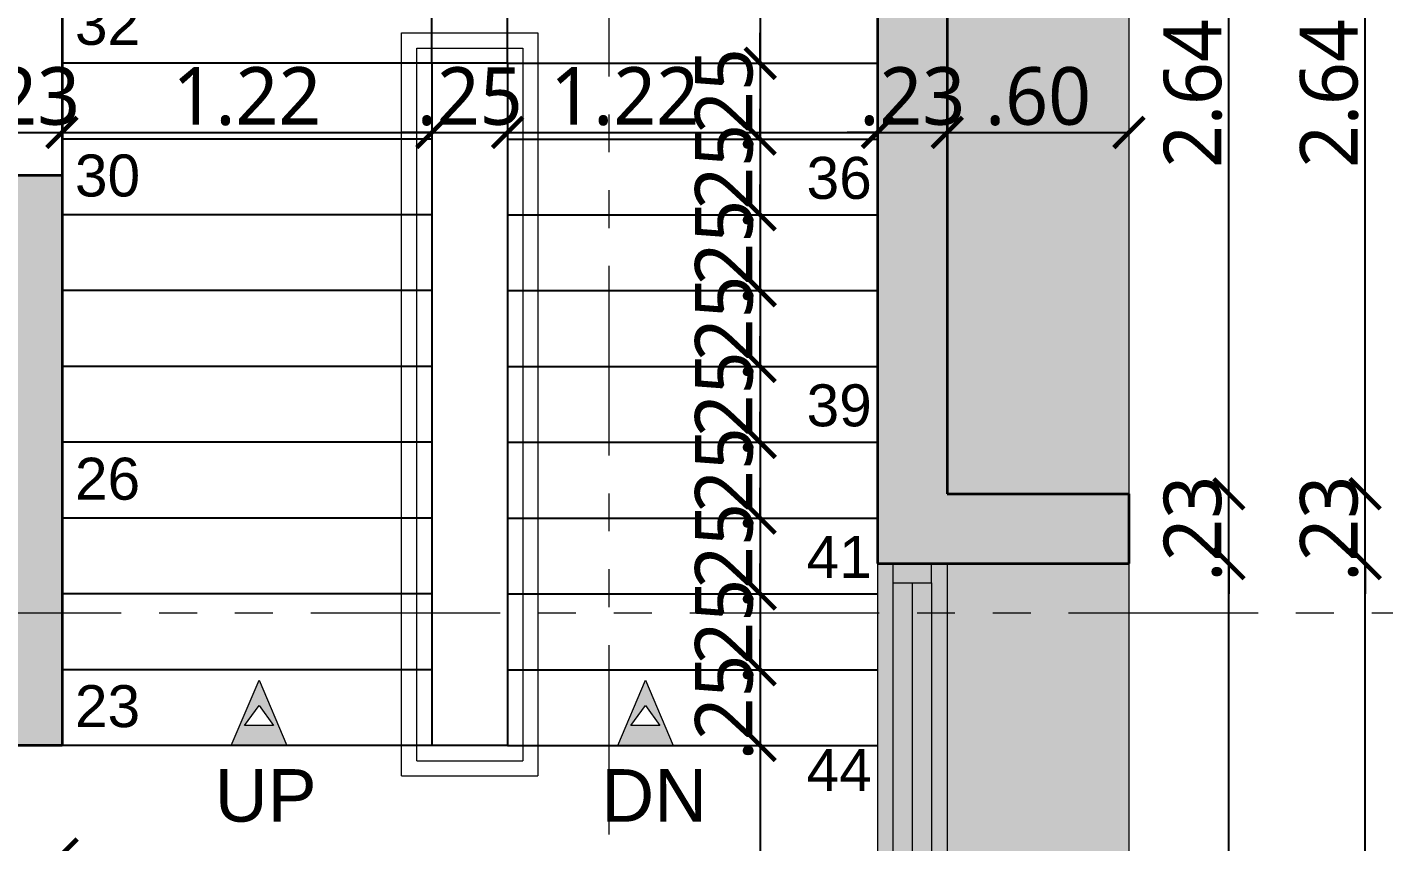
# Model space of a CAD drawing. Extents: x 2450 to 2649, y -7 to 131.
# Drawn here: x 2470.015 to 2474.491, y 89.665 to 92.351 of the extents above; entities that cross this region are included whole.
import ezdxf

# ---------------------------------------------------------------- set-up
doc = ezdxf.new("R2010")
doc.units = 0
doc.header["$MEASUREMENT"] = 0
doc.header["$PDMODE"] = 34
doc.linetypes.add('HIDDEN', pattern=[0.375, 0.25, -0.125])
doc.linetypes.add('PHANTOM2', pattern=[1.25, 0.625, -0.125, 0.125, -0.125, 0.125, -0.125])
for name, color, linetype, lineweight in [('COLUMN', 5, 'Continuous', 35), ('DOOR-WINDOW', 35, 'Continuous', 13), ('SECTION LINE', 3, 'PHANTOM2', 5), ('stair', 154, 'Continuous', 25), ('TEXT(ROOM)', 240, 'Continuous', 15), ('TEXT-1', 7, 'Continuous', 9), ('WALL', 30, 'Continuous', 35), ('WINDOW-LINE', 25, 'Continuous', 9)]:
    doc.layers.add(name, color=color, linetype=linetype, lineweight=lineweight)
for name, color, linetype, lineweight, true_color in [('COLUMN FILLING', 7, 'Continuous', 9, 0xc0bba0), ('DIM_1', 7, 'Continuous', 13, 0x000000), ('HEATCH LINTELLVL', 7, 'Continuous', 9, 0xcb95cb), ('R.C.C PROJATION', 7, 'HIDDEN', 13, 0xa32900), ('RAILING', 7, 'Continuous', 5, 0x994d00)]:
    doc.layers.add(name, color=color, linetype=linetype, lineweight=lineweight, true_color=true_color)
doc.styles.add('ARIAL', font='arial.ttf')
doc.styles.get("Standard").update_dxf_attribs({"font": 'malgunsl.ttf'})
doc.dimstyles.new('R07', dxfattribs={"dimtxt": 0.19, "dimasz": 0.1, "dimexe": 0.18, "dimexo": 0.0625, "dimgap": 0.02, "dimtad": 1, "dimzin": 4, "dimdsep": 46, "dimtxsty": 'Standard', "dimblk": 'ARCHTICK', "dimcen": 0, "dimse1": 1, "dimse2": 1, "dimclrd": 256, "dimclre": 48, "dimclrt": 256, "dimadec": 0, "dimazin": 0, "dimtm": 1e-09, "dimtfac": 1, "dimtix": 1, "dimtmove": 1, "dimatfit": 3, "dimfxl": 0.18, "dimtolj": 1, "dimtzin": 0, "dimlwe": 15, "dimarcsym": 0})

# ---------------------------------------------------------------- blocks, each defined once
blk = doc.blocks.new('*U39')
at = {"layer": 'WINDOW-LINE'}
for p, q in [((175536.9, -38801.97), (175536.9, -38704.14)), ((175545.9, -38801.97), (175545.9, -38704.14))]:
    blk.add_line(p, q, dxfattribs=at)
at = {"layer": 'WINDOW-LINE', "color": 35, "true_color": 0x9d754d}
for p, q in [((175538.9, -38799.47), (175538.9, -38706.64)), ((175543.9, -38799.47), (175543.9, -38706.64))]:
    blk.add_line(p, q, dxfattribs=at)
at = {"layer": 'WINDOW-LINE', "color": 4, "true_color": 0x24ffff}
blk.add_line((175541.4, -38799.47), (175541.4, -38706.64), dxfattribs=at)
at = {"layer": 'WINDOW-LINE'}
for points in [[(175536.9, -38704.14), (175545.9, -38704.14), (175545.9, -38704.14), (175536.9, -38704.14)], [(175536.9, -38801.97), (175545.9, -38801.97), (175545.9, -38801.97), (175536.9, -38801.97)]]:
    blk.add_lwpolyline(points, close=True, dxfattribs=at)
at = {"layer": 'WINDOW-LINE', "color": 35, "true_color": 0x9d754d}
for points in [[(175538.9, -38704.14), (175543.9, -38704.14), (175543.9, -38706.64), (175538.9, -38706.64)], [(175538.9, -38801.97), (175543.9, -38801.97), (175543.9, -38799.47), (175538.9, -38799.47)]]:
    blk.add_lwpolyline(points, close=True, dxfattribs=at)
blk = doc.blocks.new('EEDFGHBT')
at = {"layer": 'TEXT(ROOM)', "true_color": 0xc7c8ca}
h = blk.add_hatch(color=9, dxfattribs=at)
h.dxf.hatch_style = 1
h.paths.add_polyline_path([(891.3597, 423.2148), (891.3119, 423.1489), (891.4075, 423.1489)], flags=16)
h.paths.add_polyline_path([(891.3597, 423.2988), (891.2682, 423.0833), (891.4512, 423.0833)])
at = {"layer": 'TEXT(ROOM)', "flags": 128}
for points in [[(891.3597, 423.2988), (891.2682, 423.0833), (891.4512, 423.0833)], [(891.3597, 423.2148), (891.3119, 423.1489), (891.4075, 423.1489)]]:
    blk.add_lwpolyline(points, close=True, dxfattribs=at)
blk = doc.blocks.new('_ArchTick')
at = {"color": 0, "linetype": 'ByBlock', "const_width": 0.15}
blk.add_lwpolyline([(-0.5, -0.5), (0.5, 0.5)], dxfattribs=at)
blk = doc.blocks.new('*D3685')
at = {"layer": 'DEFPOINTS', "color": 0, "transparency": 16777216}
for p in [(2473.2351, 90.5824), (2473.9793, 90.5824), (2472.9351, 88.0824)]:
    blk.add_point(p, dxfattribs=at)
at = {"layer": 'DIM_1', "lineweight": -2, "transparency": 16777216}
blk.add_line((2473.9793, 88.0824), (2473.9793, 90.5824), dxfattribs=at)
at = {"layer": 'DIM_1', "lineweight": -2, "transparency": 16777216, "xscale": 0.1, "yscale": 0.1, "zscale": 0.1}
for p, rotation in [((2473.9793, 90.5824), 90), ((2473.9793, 88.0824), 270)]:
    blk.add_blockref('_ArchTick', p, dxfattribs=dict(at, rotation=rotation))
at = {"layer": 'DIM_1', "transparency": 16777216, "insert": (2473.861, 89.3324), "char_height": 0.19, "attachment_point": 5, "rotation": 90}
blk.add_mtext('\\A1;2.50', dxfattribs=at)
blk = doc.blocks.new('*D3686')
at = {"layer": 'DEFPOINTS', "color": 0, "transparency": 16777216}
for p in [(2473.2351, 90.8124), (2473.9793, 90.8124), (2473.2351, 90.5824)]:
    blk.add_point(p, dxfattribs=at)
at = {"layer": 'DIM_1', "lineweight": -2, "transparency": 16777216}
for p, q in [((2473.9793, 90.8124), (2473.9793, 90.9124)), ((2473.9793, 90.5824), (2473.9793, 90.8124)), ((2473.9793, 90.5824), (2473.9793, 90.4824))]:
    blk.add_line(p, q, dxfattribs=at)
at = {"layer": 'DIM_1', "lineweight": -2, "transparency": 16777216, "xscale": 0.1, "yscale": 0.1, "zscale": 0.1}
for p, rotation in [((2473.9793, 90.8124), 270), ((2473.9793, 90.5824), 90)]:
    blk.add_blockref('_ArchTick', p, dxfattribs=dict(at, rotation=rotation))
at = {"layer": 'DIM_1', "transparency": 16777216, "insert": (2473.861, 90.6974), "char_height": 0.19, "attachment_point": 5, "rotation": 90}
blk.add_mtext('\\A1;.23', dxfattribs=at)
blk = doc.blocks.new('*D3687')
at = {"layer": 'DEFPOINTS', "color": 0, "transparency": 16777216}
for p in [(2473.3501, 93.4524), (2473.9793, 93.4524), (2473.2351, 90.8124)]:
    blk.add_point(p, dxfattribs=at)
at = {"layer": 'DIM_1', "lineweight": -2, "transparency": 16777216}
blk.add_line((2473.9793, 90.8124), (2473.9793, 93.4524), dxfattribs=at)
at = {"layer": 'DIM_1', "lineweight": -2, "transparency": 16777216, "xscale": 0.1, "yscale": 0.1, "zscale": 0.1}
for p, rotation in [((2473.9793, 93.4524), 90), ((2473.9793, 90.8124), 270)]:
    blk.add_blockref('_ArchTick', p, dxfattribs=dict(at, rotation=rotation))
at = {"layer": 'DIM_1', "transparency": 16777216, "insert": (2473.8611, 92.1324), "char_height": 0.19, "attachment_point": 5, "rotation": 90}
blk.add_mtext('\\A1;2.64', dxfattribs=at)
blk = doc.blocks.new('*D3694')
at = {"layer": 'DEFPOINTS', "color": 0, "transparency": 16777216}
for p in [(2473.3501, 90.8124), (2474.429, 90.8124), (2473.2351, 90.5824)]:
    blk.add_point(p, dxfattribs=at)
at = {"layer": 'DIM_1', "lineweight": -2, "transparency": 16777216}
for p, q in [((2474.429, 90.8124), (2474.429, 90.9124)), ((2474.429, 90.5824), (2474.429, 90.8124)), ((2474.429, 90.5824), (2474.429, 90.4824))]:
    blk.add_line(p, q, dxfattribs=at)
at = {"layer": 'DIM_1', "lineweight": -2, "transparency": 16777216, "xscale": 0.1, "yscale": 0.1, "zscale": 0.1}
for p, rotation in [((2474.429, 90.8124), 270), ((2474.429, 90.5824), 90)]:
    blk.add_blockref('_ArchTick', p, dxfattribs=dict(at, rotation=rotation))
at = {"layer": 'DIM_1', "transparency": 16777216, "insert": (2474.3107, 90.6974), "char_height": 0.19, "attachment_point": 5, "rotation": 90}
blk.add_mtext('\\A1;.23', dxfattribs=at)
blk = doc.blocks.new('*D3695')
at = {"layer": 'DEFPOINTS', "color": 0, "transparency": 16777216}
for p in [(2473.3501, 93.4524), (2474.429, 93.4524), (2473.3501, 90.8124)]:
    blk.add_point(p, dxfattribs=at)
at = {"layer": 'DIM_1', "lineweight": -2, "transparency": 16777216}
blk.add_line((2474.429, 90.8124), (2474.429, 93.4524), dxfattribs=at)
at = {"layer": 'DIM_1', "lineweight": -2, "transparency": 16777216, "xscale": 0.1, "yscale": 0.1, "zscale": 0.1}
for p, rotation in [((2474.429, 93.4524), 90), ((2474.429, 90.8124), 270)]:
    blk.add_blockref('_ArchTick', p, dxfattribs=dict(at, rotation=rotation))
at = {"layer": 'DIM_1', "transparency": 16777216, "insert": (2474.3108, 92.1324), "char_height": 0.19, "attachment_point": 5, "rotation": 90}
blk.add_mtext('\\A1;2.64', dxfattribs=at)
blk = doc.blocks.new('*D3699')
at = {"layer": 'DEFPOINTS', "color": 0, "transparency": 16777216}
for p in [(2473.3501, 90.5824), (2474.429, 90.5824), (2473.3501, 87.4824)]:
    blk.add_point(p, dxfattribs=at)
at = {"layer": 'DIM_1', "lineweight": -2, "transparency": 16777216}
blk.add_line((2474.429, 87.4824), (2474.429, 90.5824), dxfattribs=at)
at = {"layer": 'DIM_1', "lineweight": -2, "transparency": 16777216, "xscale": 0.1, "yscale": 0.1, "zscale": 0.1}
for p, rotation in [((2474.429, 90.5824), 90), ((2474.429, 87.4824), 270)]:
    blk.add_blockref('_ArchTick', p, dxfattribs=dict(at, rotation=rotation))
at = {"layer": 'DIM_1', "transparency": 16777216, "insert": (2474.3102, 89.0324), "char_height": 0.19, "attachment_point": 5, "rotation": 90}
blk.add_mtext('\\A1;3.10', dxfattribs=at)
blk = doc.blocks.new('*D3358')
at = {"layer": 'DEFPOINTS', "color": 0, "transparency": 16777216}
for p in [(2472.8201, 93.4524), (2472.4331, 92.2324), (2472.8201, 92.2324)]:
    blk.add_point(p, dxfattribs=at)
at = {"layer": 'DIM_1', "lineweight": -2, "transparency": 16777216}
blk.add_line((2472.4331, 93.4524), (2472.4331, 92.2324), dxfattribs=at)
at = {"layer": 'DIM_1', "lineweight": -2, "transparency": 16777216, "xscale": 0.1, "yscale": 0.1, "zscale": 0.1}
for p, rotation in [((2472.4331, 93.4524), 90), ((2472.4331, 92.2324), 270)]:
    blk.add_blockref('_ArchTick', p, dxfattribs=dict(at, rotation=rotation))
at = {"layer": 'DIM_1', "transparency": 16777216, "insert": (2472.3146, 92.8424), "char_height": 0.19, "attachment_point": 5, "rotation": 90}
blk.add_mtext('\\A1;1.22', dxfattribs=at)
blk = doc.blocks.new('*D3359')
at = {"layer": 'DEFPOINTS', "color": 0, "transparency": 16777216}
for p in [(2472.8201, 92.2324), (2472.4331, 91.9824), (2472.8201, 91.9824)]:
    blk.add_point(p, dxfattribs=at)
at = {"layer": 'DIM_1', "lineweight": -2, "transparency": 16777216}
for p, q in [((2472.4331, 92.2324), (2472.4331, 92.3324)), ((2472.4331, 92.2324), (2472.4331, 91.9824)), ((2472.4331, 91.9824), (2472.4331, 91.8824))]:
    blk.add_line(p, q, dxfattribs=at)
at = {"layer": 'DIM_1', "lineweight": -2, "transparency": 16777216, "xscale": 0.1, "yscale": 0.1, "zscale": 0.1}
for p, rotation in [((2472.4331, 92.2324), 270), ((2472.4331, 91.9824), 90)]:
    blk.add_blockref('_ArchTick', p, dxfattribs=dict(at, rotation=rotation))
at = {"layer": 'DIM_1', "transparency": 16777216, "insert": (2472.3148, 92.1074), "char_height": 0.19, "attachment_point": 5, "rotation": 90}
blk.add_mtext('\\A1;.25', dxfattribs=at)
blk = doc.blocks.new('*D3360')
at = {"layer": 'DEFPOINTS', "color": 0, "transparency": 16777216}
for p in [(2472.8201, 91.9824), (2472.4331, 91.7324), (2472.8201, 91.7324)]:
    blk.add_point(p, dxfattribs=at)
at = {"layer": 'DIM_1', "lineweight": -2, "transparency": 16777216}
for p, q in [((2472.4331, 91.9824), (2472.4331, 92.0824)), ((2472.4331, 91.9824), (2472.4331, 91.7324)), ((2472.4331, 91.7324), (2472.4331, 91.6324))]:
    blk.add_line(p, q, dxfattribs=at)
at = {"layer": 'DIM_1', "lineweight": -2, "transparency": 16777216, "xscale": 0.1, "yscale": 0.1, "zscale": 0.1}
for p, rotation in [((2472.4331, 91.9824), 270), ((2472.4331, 91.7324), 90)]:
    blk.add_blockref('_ArchTick', p, dxfattribs=dict(at, rotation=rotation))
at = {"layer": 'DIM_1', "transparency": 16777216, "insert": (2472.3148, 91.8574), "char_height": 0.19, "attachment_point": 5, "rotation": 90}
blk.add_mtext('\\A1;.25', dxfattribs=at)
blk = doc.blocks.new('*D3361')
at = {"layer": 'DEFPOINTS', "color": 0, "transparency": 16777216}
for p in [(2472.8201, 91.7324), (2472.4331, 91.4824), (2472.8201, 91.4824)]:
    blk.add_point(p, dxfattribs=at)
at = {"layer": 'DIM_1', "lineweight": -2, "transparency": 16777216}
for p, q in [((2472.4331, 91.7324), (2472.4331, 91.8324)), ((2472.4331, 91.7324), (2472.4331, 91.4824)), ((2472.4331, 91.4824), (2472.4331, 91.3824))]:
    blk.add_line(p, q, dxfattribs=at)
at = {"layer": 'DIM_1', "lineweight": -2, "transparency": 16777216, "xscale": 0.1, "yscale": 0.1, "zscale": 0.1}
for p, rotation in [((2472.4331, 91.7324), 270), ((2472.4331, 91.4824), 90)]:
    blk.add_blockref('_ArchTick', p, dxfattribs=dict(at, rotation=rotation))
at = {"layer": 'DIM_1', "transparency": 16777216, "insert": (2472.3148, 91.6074), "char_height": 0.19, "attachment_point": 5, "rotation": 90}
blk.add_mtext('\\A1;.25', dxfattribs=at)
blk = doc.blocks.new('*D3362')
at = {"layer": 'DEFPOINTS', "color": 0, "transparency": 16777216}
for p in [(2472.8201, 91.4824), (2472.4331, 91.2324), (2472.8201, 91.2324)]:
    blk.add_point(p, dxfattribs=at)
at = {"layer": 'DIM_1', "lineweight": -2, "transparency": 16777216}
for p, q in [((2472.4331, 91.4824), (2472.4331, 91.5824)), ((2472.4331, 91.4824), (2472.4331, 91.2324)), ((2472.4331, 91.2324), (2472.4331, 91.1324))]:
    blk.add_line(p, q, dxfattribs=at)
at = {"layer": 'DIM_1', "lineweight": -2, "transparency": 16777216, "xscale": 0.1, "yscale": 0.1, "zscale": 0.1}
for p, rotation in [((2472.4331, 91.4824), 270), ((2472.4331, 91.2324), 90)]:
    blk.add_blockref('_ArchTick', p, dxfattribs=dict(at, rotation=rotation))
at = {"layer": 'DIM_1', "transparency": 16777216, "insert": (2472.3148, 91.3574), "char_height": 0.19, "attachment_point": 5, "rotation": 90}
blk.add_mtext('\\A1;.25', dxfattribs=at)
blk = doc.blocks.new('*D3363')
at = {"layer": 'DEFPOINTS', "color": 0, "transparency": 16777216}
for p in [(2472.8201, 91.2324), (2472.4331, 90.9824), (2472.8201, 90.9824)]:
    blk.add_point(p, dxfattribs=at)
at = {"layer": 'DIM_1', "lineweight": -2, "transparency": 16777216}
for p, q in [((2472.4331, 91.2324), (2472.4331, 91.3324)), ((2472.4331, 91.2324), (2472.4331, 90.9824)), ((2472.4331, 90.9824), (2472.4331, 90.8824))]:
    blk.add_line(p, q, dxfattribs=at)
at = {"layer": 'DIM_1', "lineweight": -2, "transparency": 16777216, "xscale": 0.1, "yscale": 0.1, "zscale": 0.1}
for p, rotation in [((2472.4331, 91.2324), 270), ((2472.4331, 90.9824), 90)]:
    blk.add_blockref('_ArchTick', p, dxfattribs=dict(at, rotation=rotation))
at = {"layer": 'DIM_1', "transparency": 16777216, "insert": (2472.3148, 91.1074), "char_height": 0.19, "attachment_point": 5, "rotation": 90}
blk.add_mtext('\\A1;.25', dxfattribs=at)
blk = doc.blocks.new('*D3364')
at = {"layer": 'DEFPOINTS', "color": 0, "transparency": 16777216}
for p in [(2472.8201, 90.9824), (2472.4331, 90.7324), (2472.8201, 90.7324)]:
    blk.add_point(p, dxfattribs=at)
at = {"layer": 'DIM_1', "lineweight": -2, "transparency": 16777216}
for p, q in [((2472.4331, 90.9824), (2472.4331, 91.0824)), ((2472.4331, 90.9824), (2472.4331, 90.7324)), ((2472.4331, 90.7324), (2472.4331, 90.6324))]:
    blk.add_line(p, q, dxfattribs=at)
at = {"layer": 'DIM_1', "lineweight": -2, "transparency": 16777216, "xscale": 0.1, "yscale": 0.1, "zscale": 0.1}
for p, rotation in [((2472.4331, 90.9824), 270), ((2472.4331, 90.7324), 90)]:
    blk.add_blockref('_ArchTick', p, dxfattribs=dict(at, rotation=rotation))
at = {"layer": 'DIM_1', "transparency": 16777216, "insert": (2472.3148, 90.8574), "char_height": 0.19, "attachment_point": 5, "rotation": 90}
blk.add_mtext('\\A1;.25', dxfattribs=at)
blk = doc.blocks.new('*D3365')
at = {"layer": 'DEFPOINTS', "color": 0, "transparency": 16777216}
for p in [(2472.8201, 90.7324), (2472.4331, 90.4824), (2472.8201, 90.4824)]:
    blk.add_point(p, dxfattribs=at)
at = {"layer": 'DIM_1', "lineweight": -2, "transparency": 16777216}
for p, q in [((2472.4331, 90.7324), (2472.4331, 90.8324)), ((2472.4331, 90.7324), (2472.4331, 90.4824)), ((2472.4331, 90.4824), (2472.4331, 90.3824))]:
    blk.add_line(p, q, dxfattribs=at)
at = {"layer": 'DIM_1', "lineweight": -2, "transparency": 16777216, "xscale": 0.1, "yscale": 0.1, "zscale": 0.1}
for p, rotation in [((2472.4331, 90.7324), 270), ((2472.4331, 90.4824), 90)]:
    blk.add_blockref('_ArchTick', p, dxfattribs=dict(at, rotation=rotation))
at = {"layer": 'DIM_1', "transparency": 16777216, "insert": (2472.3148, 90.6074), "char_height": 0.19, "attachment_point": 5, "rotation": 90}
blk.add_mtext('\\A1;.25', dxfattribs=at)
blk = doc.blocks.new('*D3366')
at = {"layer": 'DEFPOINTS', "color": 0, "transparency": 16777216}
for p in [(2472.8201, 90.4824), (2472.4331, 90.2324), (2472.8201, 90.2324)]:
    blk.add_point(p, dxfattribs=at)
at = {"layer": 'DIM_1', "lineweight": -2, "transparency": 16777216}
for p, q in [((2472.4331, 90.4824), (2472.4331, 90.5824)), ((2472.4331, 90.4824), (2472.4331, 90.2324)), ((2472.4331, 90.2324), (2472.4331, 90.1324))]:
    blk.add_line(p, q, dxfattribs=at)
at = {"layer": 'DIM_1', "lineweight": -2, "transparency": 16777216, "xscale": 0.1, "yscale": 0.1, "zscale": 0.1}
for p, rotation in [((2472.4331, 90.4824), 270), ((2472.4331, 90.2324), 90)]:
    blk.add_blockref('_ArchTick', p, dxfattribs=dict(at, rotation=rotation))
at = {"layer": 'DIM_1', "transparency": 16777216, "insert": (2472.3148, 90.3574), "char_height": 0.19, "attachment_point": 5, "rotation": 90}
blk.add_mtext('\\A1;.25', dxfattribs=at)
blk = doc.blocks.new('*D3367')
at = {"layer": 'DEFPOINTS', "color": 0, "transparency": 16777216}
for p in [(2472.8201, 90.2324), (2472.4331, 89.9824), (2472.8201, 89.9824)]:
    blk.add_point(p, dxfattribs=at)
at = {"layer": 'DIM_1', "lineweight": -2, "transparency": 16777216}
for p, q in [((2472.4331, 90.2324), (2472.4331, 90.3324)), ((2472.4331, 90.2324), (2472.4331, 89.9824)), ((2472.4331, 89.9824), (2472.4331, 89.8824))]:
    blk.add_line(p, q, dxfattribs=at)
at = {"layer": 'DIM_1', "lineweight": -2, "transparency": 16777216, "xscale": 0.1, "yscale": 0.1, "zscale": 0.1}
for p, rotation in [((2472.4331, 90.2324), 270), ((2472.4331, 89.9824), 90)]:
    blk.add_blockref('_ArchTick', p, dxfattribs=dict(at, rotation=rotation))
at = {"layer": 'DIM_1', "transparency": 16777216, "insert": (2472.3148, 90.1074), "char_height": 0.19, "attachment_point": 5, "rotation": 90}
blk.add_mtext('\\A1;.25', dxfattribs=at)
blk = doc.blocks.new('*D3368')
at = {"layer": 'DEFPOINTS', "color": 0, "transparency": 16777216}
for p in [(2472.8201, 89.9824), (2472.4331, 88.0824), (2472.8201, 88.0824)]:
    blk.add_point(p, dxfattribs=at)
at = {"layer": 'DIM_1', "lineweight": -2, "transparency": 16777216}
blk.add_line((2472.4331, 89.9824), (2472.4331, 88.0824), dxfattribs=at)
at = {"layer": 'DIM_1', "lineweight": -2, "transparency": 16777216, "xscale": 0.1, "yscale": 0.1, "zscale": 0.1}
for p, rotation in [((2472.4331, 89.9824), 90), ((2472.4331, 88.0824), 270)]:
    blk.add_blockref('_ArchTick', p, dxfattribs=dict(at, rotation=rotation))
at = {"layer": 'DIM_1', "transparency": 16777216, "insert": (2472.3142, 89.0324), "char_height": 0.19, "attachment_point": 5, "rotation": 90}
blk.add_mtext('\\A1;1.90', dxfattribs=at)
blk = doc.blocks.new('*D3775')
at = {"layer": 'DEFPOINTS', "color": 0, "transparency": 16777216}
for p in [(2470.1301, 92.0043), (2469.9001, 91.8624), (2470.1301, 91.8624)]:
    blk.add_point(p, dxfattribs=at)
at = {"layer": 'DIM_1', "lineweight": -2, "transparency": 16777216}
for p, q in [((2469.9001, 92.0043), (2469.8001, 92.0043)), ((2469.9001, 92.0043), (2470.1301, 92.0043)), ((2470.1301, 92.0043), (2470.2301, 92.0043))]:
    blk.add_line(p, q, dxfattribs=at)
at = {"layer": 'DIM_1', "lineweight": -2, "transparency": 16777216, "xscale": 0.1, "yscale": 0.1, "zscale": 0.1}
blk.add_blockref('_ArchTick', (2469.9001, 92.0043), dxfattribs=at)
at = {"layer": 'DIM_1', "lineweight": -2, "transparency": 16777216, "xscale": 0.1, "yscale": 0.1, "zscale": 0.1, "rotation": 180}
blk.add_blockref('_ArchTick', (2470.1301, 92.0043), dxfattribs=at)
at = {"layer": 'DIM_1', "transparency": 16777216, "insert": (2470.0151, 92.1226), "char_height": 0.19, "attachment_point": 5}
blk.add_mtext('\\A1;.23', dxfattribs=at)
blk = doc.blocks.new('*D3776')
at = {"layer": 'DEFPOINTS', "color": 0, "transparency": 16777216}
for p in [(2471.3501, 92.0043), (2470.1301, 91.8624), (2471.3501, 91.7324)]:
    blk.add_point(p, dxfattribs=at)
at = {"layer": 'DIM_1', "lineweight": -2, "transparency": 16777216}
blk.add_line((2470.1301, 92.0043), (2471.3501, 92.0043), dxfattribs=at)
at = {"layer": 'DIM_1', "lineweight": -2, "transparency": 16777216, "xscale": 0.1, "yscale": 0.1, "zscale": 0.1, "rotation": 180}
blk.add_blockref('_ArchTick', (2470.1301, 92.0043), dxfattribs=at)
at = {"layer": 'DIM_1', "lineweight": -2, "transparency": 16777216, "xscale": 0.1, "yscale": 0.1, "zscale": 0.1}
blk.add_blockref('_ArchTick', (2471.3501, 92.0043), dxfattribs=at)
at = {"layer": 'DIM_1', "transparency": 16777216, "insert": (2470.7401, 92.1228), "char_height": 0.19, "attachment_point": 5}
blk.add_mtext('\\A1;1.22', dxfattribs=at)
blk = doc.blocks.new('*D3777')
at = {"layer": 'DEFPOINTS', "color": 0, "transparency": 16777216}
for p in [(2471.6001, 92.0043), (2471.3501, 91.7324), (2471.6001, 91.7324)]:
    blk.add_point(p, dxfattribs=at)
at = {"layer": 'DIM_1', "lineweight": -2, "transparency": 16777216}
for p, q in [((2471.3501, 92.0043), (2471.2501, 92.0043)), ((2471.3501, 92.0043), (2471.6001, 92.0043)), ((2471.6001, 92.0043), (2471.7001, 92.0043))]:
    blk.add_line(p, q, dxfattribs=at)
at = {"layer": 'DIM_1', "lineweight": -2, "transparency": 16777216, "xscale": 0.1, "yscale": 0.1, "zscale": 0.1}
blk.add_blockref('_ArchTick', (2471.3501, 92.0043), dxfattribs=at)
at = {"layer": 'DIM_1', "lineweight": -2, "transparency": 16777216, "xscale": 0.1, "yscale": 0.1, "zscale": 0.1, "rotation": 180}
blk.add_blockref('_ArchTick', (2471.6001, 92.0043), dxfattribs=at)
at = {"layer": 'DIM_1', "transparency": 16777216, "insert": (2471.4751, 92.1225), "char_height": 0.19, "attachment_point": 5}
blk.add_mtext('\\A1;.25', dxfattribs=at)
blk = doc.blocks.new('*D3778')
at = {"layer": 'DEFPOINTS', "color": 0, "transparency": 16777216}
for p in [(2472.8201, 92.0043), (2471.6001, 91.7324), (2472.8201, 91.7324)]:
    blk.add_point(p, dxfattribs=at)
at = {"layer": 'DIM_1', "lineweight": -2, "transparency": 16777216}
blk.add_line((2471.6001, 92.0043), (2472.8201, 92.0043), dxfattribs=at)
at = {"layer": 'DIM_1', "lineweight": -2, "transparency": 16777216, "xscale": 0.1, "yscale": 0.1, "zscale": 0.1, "rotation": 180}
blk.add_blockref('_ArchTick', (2471.6001, 92.0043), dxfattribs=at)
at = {"layer": 'DIM_1', "lineweight": -2, "transparency": 16777216, "xscale": 0.1, "yscale": 0.1, "zscale": 0.1}
blk.add_blockref('_ArchTick', (2472.8201, 92.0043), dxfattribs=at)
at = {"layer": 'DIM_1', "transparency": 16777216, "insert": (2471.9864, 92.1228), "char_height": 0.19, "attachment_point": 5}
blk.add_mtext('\\A1;1.22', dxfattribs=at)
blk = doc.blocks.new('*D3779')
at = {"layer": 'DEFPOINTS', "color": 0, "transparency": 16777216}
for p in [(2473.0501, 92.0043), (2472.8201, 91.7324), (2473.0501, 91.7324)]:
    blk.add_point(p, dxfattribs=at)
at = {"layer": 'DIM_1', "lineweight": -2, "transparency": 16777216}
for p, q in [((2472.8201, 92.0043), (2472.7201, 92.0043)), ((2472.8201, 92.0043), (2473.0501, 92.0043)), ((2473.0501, 92.0043), (2473.1501, 92.0043))]:
    blk.add_line(p, q, dxfattribs=at)
at = {"layer": 'DIM_1', "lineweight": -2, "transparency": 16777216, "xscale": 0.1, "yscale": 0.1, "zscale": 0.1}
blk.add_blockref('_ArchTick', (2472.8201, 92.0043), dxfattribs=at)
at = {"layer": 'DIM_1', "lineweight": -2, "transparency": 16777216, "xscale": 0.1, "yscale": 0.1, "zscale": 0.1, "rotation": 180}
blk.add_blockref('_ArchTick', (2473.0501, 92.0043), dxfattribs=at)
at = {"layer": 'DIM_1', "transparency": 16777216, "insert": (2472.9351, 92.1226), "char_height": 0.19, "attachment_point": 5}
blk.add_mtext('\\A1;.23', dxfattribs=at)
blk = doc.blocks.new('*D3780')
at = {"layer": 'DEFPOINTS', "color": 0, "transparency": 16777216}
for p in [(2473.6501, 92.0043), (2473.0501, 91.7324), (2473.6501, 91.7324)]:
    blk.add_point(p, dxfattribs=at)
at = {"layer": 'DIM_1', "lineweight": -2, "transparency": 16777216}
blk.add_line((2473.0501, 92.0043), (2473.6501, 92.0043), dxfattribs=at)
at = {"layer": 'DIM_1', "lineweight": -2, "transparency": 16777216, "xscale": 0.1, "yscale": 0.1, "zscale": 0.1, "rotation": 180}
blk.add_blockref('_ArchTick', (2473.0501, 92.0043), dxfattribs=at)
at = {"layer": 'DIM_1', "lineweight": -2, "transparency": 16777216, "xscale": 0.1, "yscale": 0.1, "zscale": 0.1}
blk.add_blockref('_ArchTick', (2473.6501, 92.0043), dxfattribs=at)
at = {"layer": 'DIM_1', "transparency": 16777216, "insert": (2473.3501, 92.1226), "char_height": 0.19, "attachment_point": 5}
blk.add_mtext('\\A1;.60', dxfattribs=at)
blk = doc.blocks.new('*D3835')
at = {"layer": 'DEFPOINTS', "color": 0, "transparency": 16777216}
for p in [(2473.0501, 99.9675), (2473.0501, 82.6724), (2474.8238, 82.6724)]:
    blk.add_point(p, dxfattribs=at)
at = {"layer": 'DIM_1', "lineweight": -2, "transparency": 16777216}
blk.add_line((2474.8238, 99.9675), (2474.8238, 82.6724), dxfattribs=at)
at = {"layer": 'DIM_1', "lineweight": -2, "transparency": 16777216, "xscale": 0.1, "yscale": 0.1, "zscale": 0.1}
for p, rotation in [((2474.8238, 99.9675), 90), ((2474.8238, 82.6724), 270)]:
    blk.add_blockref('_ArchTick', p, dxfattribs=dict(at, rotation=rotation))
at = {"layer": 'DIM_1', "transparency": 16777216, "insert": (2474.705, 91.32), "char_height": 0.19, "attachment_point": 5, "rotation": 90}
blk.add_mtext('\\A1;17.30', dxfattribs=at)
blk = doc.blocks.new('*D4128')
at = {"layer": 'DEFPOINTS', "color": 0, "transparency": 16777216}
for p in [(2469.4901, 90.0399), (2470.1301, 89.9824), (2470.1301, 89.6241)]:
    blk.add_point(p, dxfattribs=at)
at = {"layer": 'DIM_1', "lineweight": -2, "transparency": 16777216}
blk.add_line((2469.4901, 89.6241), (2470.1301, 89.6241), dxfattribs=at)
at = {"layer": 'DIM_1', "lineweight": -2, "transparency": 16777216, "xscale": 0.1, "yscale": 0.1, "zscale": 0.1, "rotation": 180}
blk.add_blockref('_ArchTick', (2469.4901, 89.6241), dxfattribs=at)
at = {"layer": 'DIM_1', "lineweight": -2, "transparency": 16777216, "xscale": 0.1, "yscale": 0.1, "zscale": 0.1}
blk.add_blockref('_ArchTick', (2470.1301, 89.6241), dxfattribs=at)
at = {"layer": 'DIM_1', "transparency": 16777216, "insert": (2469.8101, 89.7424), "char_height": 0.19, "attachment_point": 5}
blk.add_mtext('\\A1;.64', dxfattribs=at)

msp = doc.modelspace()

# ---------------------------------------------------------------- hatches: boundary and pattern name
at = {"layer": 'COLUMN FILLING'}
h = msp.add_hatch(color=256, dxfattribs=at)
h.dxf.hatch_style = 1
h.paths.add_polyline_path([(2469.4901, 90.0974), (2469.4901, 89.9824), (2470.1301, 89.9824), (2470.1301, 91.8624), (2468.0201, 91.8624), (2468.0201, 89.9824), (2468.6601, 89.9824), (2468.6601, 90.0974), (2468.2501, 90.0974), (2468.2501, 91.7474), (2469.9001, 91.7474), (2469.9001, 90.0974)])
at = {"layer": 'HEATCH LINTELLVL', "ltscale": 10}
h = msp.add_hatch(dxfattribs=at)
h.set_pattern_fill('CROSS', color=256, scale=0.323835)
h.set_pattern_definition([(0, (273.01962, 170.543964), (0.080958689, 0.080958689), [0.0404793445, -0.1214380335]), (90, (273.03986, 170.523725), (-0.080958689, 0.080958689), [0.0404793445, -0.1214380335])])
h.paths.add_polyline_path([(2472.8201, 87.4824), (2473.6501, 87.4824), (2473.6501, 97.7225), (2472.8201, 97.7225)])

# ---------------------------------------------------------------- linework, layer by layer
at = {"layer": 'COLUMN', "ltscale": 10}
for p, q in [((2470.1301, 91.8624), (2468.0201, 91.8624)), ((2470.1301, 91.8624), (2470.1301, 89.9824)), ((2470.1301, 89.9824), (2469.4901, 89.9824))]:
    msp.add_line(p, q, dxfattribs=at)
at = {"layer": 'HEATCH LINTELLVL', "ltscale": 10}
msp.add_lwpolyline([(2472.8201, 87.4824), (2473.6501, 87.4824), (2473.6501, 97.7225), (2472.8201, 97.7225)], close=True, dxfattribs=at)
at = {"layer": 'R.C.C PROJATION'}
for p, q in [((2473.6501, 90.8124), (2473.6501, 97.4925)), ((2473.6501, 87.4824), (2473.6501, 90.5824))]:
    msp.add_line(p, q, dxfattribs=at)
at = {"layer": 'RAILING'}
for p, q in [((2471.2501, 89.8824), (2471.2501, 92.3324)), ((2471.2501, 92.3324), (2471.7001, 92.3324)), ((2471.7001, 92.3324), (2471.7001, 89.8824)), ((2471.3001, 89.9324), (2471.3001, 92.2824)), ((2471.3001, 92.2824), (2471.6501, 92.2824)), ((2471.6501, 92.2824), (2471.6501, 89.9324)), ((2471.3001, 89.9324), (2471.6501, 89.9324)), ((2471.2501, 89.8824), (2471.7001, 89.8824))]:
    msp.add_line(p, q, dxfattribs=at)
at = {"layer": 'SECTION LINE'}
for points in [[(2471.1105, 78.4388), (2471.9351, 78.4388), (2471.9351, 102.8385), (2471.2183, 102.8385)], [(2450.9507, 91.2924), (2450.9507, 90.4196), (2477.4606, 90.4196), (2477.4606, 91.3005)]]:
    msp.add_lwpolyline(points, dxfattribs=at)
at = {"layer": 'stair'}
for p, q in [((2471.3501, 92.2324), (2471.3501, 93.4524)), ((2471.6001, 92.2324), (2471.6001, 93.4524)), ((2471.3501, 92.2324), (2470.1301, 92.2324)), ((2471.6001, 92.2324), (2471.3501, 92.2324)), ((2471.3501, 92.2324), (2471.3501, 89.9824)), ((2471.6001, 92.2324), (2471.6001, 89.9824)), ((2471.6001, 92.2324), (2472.8201, 92.2324)), ((2471.3501, 91.9824), (2470.1301, 91.9824)), ((2471.6001, 91.9824), (2472.8201, 91.9824)), ((2471.3501, 91.7324), (2470.1301, 91.7324)), ((2471.6001, 91.7324), (2472.8201, 91.7324)), ((2471.3501, 91.4824), (2470.1301, 91.4824)), ((2471.6001, 91.4824), (2472.8201, 91.4824)), ((2471.3501, 91.2324), (2470.1301, 91.2324)), ((2471.6001, 91.2324), (2472.8201, 91.2324)), ((2471.3501, 90.9824), (2470.1301, 90.9824)), ((2471.6001, 90.9824), (2472.8201, 90.9824)), ((2471.3501, 90.7324), (2470.1301, 90.7324)), ((2471.6001, 90.7324), (2472.8201, 90.7324)), ((2471.3501, 90.4824), (2470.1301, 90.4824)), ((2471.6001, 90.4824), (2472.8201, 90.4824)), ((2471.3501, 90.2324), (2470.1301, 90.2324)), ((2471.6001, 90.2324), (2472.8201, 90.2324)), ((2471.3501, 89.9824), (2470.1301, 89.9824)), ((2471.6001, 89.9824), (2471.3501, 89.9824)), ((2471.6001, 89.9824), (2472.8201, 89.9824))]:
    msp.add_line(p, q, dxfattribs=at)
at = {"layer": 'WALL'}
for p, q in [((2470.1301, 93.4524), (2470.1301, 91.8624)), ((2472.8201, 93.4524), (2472.8201, 90.5824)), ((2473.0501, 93.4524), (2473.0501, 90.8124)), ((2473.0501, 90.8124), (2473.6501, 90.8124)), ((2473.6501, 90.5824), (2473.6501, 90.8124)), ((2472.8201, 90.5824), (2473.6501, 90.5824))]:
    msp.add_line(p, q, dxfattribs=at)

# ---------------------------------------------------------------- block references
at = {"layer": 'DOOR-WINDOW', "xscale": 0.02555555555552771, "yscale": 0.02555555555552771, "zscale": 0.02555555555552771, "rotation": 180}
msp.add_blockref('*U39', (6958.993, -901.0234), dxfattribs=at)
at = {"layer": 'TEXT(ROOM)', "ltscale": 20, "xscale": -1}
for p in [(3362.1398, -333.1009), (3363.4145, -333.1009)]:
    msp.add_blockref('EEDFGHBT', p, dxfattribs=at)

# ---------------------------------------------------------------- texts
at = {"layer": 'TEXT-1', "color": 11, "ltscale": 10, "true_color": 0xf27172, "char_height": 0.13849, "width": 0.080039, "attachment_point": 1, "style": 'ARIAL'}
for s, insert in [('\\A1;32', (2470.1727, 92.4315)), ('\\A1;30', (2470.1727, 91.9315)), ('\\A1;36', (2472.5863, 91.9235)), ('\\A1;39', (2472.5863, 91.1735)), ('\\A1;26', (2470.1727, 90.9315)), ('\\A1;41', (2472.5863, 90.6735)), ('\\A1;23', (2470.1727, 90.1815)), ('\\A1;44', (2472.5863, 89.9707))]:
    msp.add_mtext(s, dxfattribs=dict(at, insert=insert))
at = {"layer": 'TEXT-1', "color": 18, "ltscale": 10, "true_color": 0x000000, "char_height": 0.17311, "width": 1.175205, "attachment_point": 1, "style": 'ARIAL'}
for s, insert in [('\\A1;UP', (2470.6341, 89.9044)), ('\\A1;DN', (2471.9089, 89.9044))]:
    msp.add_mtext(s, dxfattribs=dict(at, insert=insert))

# ---------------------------------------------------------------- dimensions: what is measured, and where the dimension line sits
at = {"layer": 'DIM_1'}
for base, p1, p2, picture, middle in [((2474.8238, 82.6724), (2473.0501, 99.9675), (2473.0501, 82.6724), '*D3835', (2474.705, 91.32)), ((2472.4331, 92.2324), (2472.8201, 93.4524), (2472.8201, 92.2324), '*D3358', (2472.3146, 92.8424)), ((2473.9793, 93.4524), (2473.2351, 90.8124), (2473.3501, 93.4524), '*D3687', (2473.8611, 92.1324)), ((2474.429, 93.4524), (2473.3501, 90.8124), (2473.3501, 93.4524), '*D3695', (2474.3108, 92.1324)), ((2472.4331, 91.9824), (2472.8201, 92.2324), (2472.8201, 91.9824), '*D3359', (2472.3148, 92.1074)), ((2472.4331, 91.7324), (2472.8201, 91.9824), (2472.8201, 91.7324), '*D3360', (2472.3148, 91.8574)), ((2472.4331, 91.4824), (2472.8201, 91.7324), (2472.8201, 91.4824), '*D3361', (2472.3148, 91.6074)), ((2472.4331, 91.2324), (2472.8201, 91.4824), (2472.8201, 91.2324), '*D3362', (2472.3148, 91.3574)), ((2472.4331, 90.9824), (2472.8201, 91.2324), (2472.8201, 90.9824), '*D3363', (2472.3148, 91.1074)), ((2472.4331, 90.7324), (2472.8201, 90.9824), (2472.8201, 90.7324), '*D3364', (2472.3148, 90.8574)), ((2473.9793, 90.8124), (2473.2351, 90.5824), (2473.2351, 90.8124), '*D3686', (2473.861, 90.6974)), ((2474.429, 90.8124), (2473.2351, 90.5824), (2473.3501, 90.8124), '*D3694', (2474.3107, 90.6974)), ((2472.4331, 90.4824), (2472.8201, 90.7324), (2472.8201, 90.4824), '*D3365', (2472.3148, 90.6074)), ((2473.9793, 90.5824), (2472.9351, 88.0824), (2473.2351, 90.5824), '*D3685', (2473.861, 89.3324)), ((2474.429, 90.5824), (2473.3501, 87.4824), (2473.3501, 90.5824), '*D3699', (2474.3102, 89.0324)), ((2472.4331, 90.2324), (2472.8201, 90.4824), (2472.8201, 90.2324), '*D3366', (2472.3148, 90.3574)), ((2472.4331, 89.9824), (2472.8201, 90.2324), (2472.8201, 89.9824), '*D3367', (2472.3148, 90.1074)), ((2472.4331, 88.0824), (2472.8201, 89.9824), (2472.8201, 88.0824), '*D3368', (2472.3142, 89.0324))]:
    dim = msp.add_linear_dim(base=base, p1=p1, p2=p2, angle=90, dimstyle='R07', override={"dimpost": '\\X'}, dxfattribs=at)
    dim.commit()
    dim.dimension.update_dxf_attribs({"geometry": picture, "text_midpoint": middle})
for base, p1, p2, picture, middle in [((2470.1301, 92.0043), (2469.9001, 91.8624), (2470.1301, 91.8624), '*D3775', (2470.0151, 92.1226)), ((2471.3501, 92.0043), (2470.1301, 91.8624), (2471.3501, 91.7324), '*D3776', (2470.7401, 92.1228)), ((2471.6001, 92.0043), (2471.3501, 91.7324), (2471.6001, 91.7324), '*D3777', (2471.4751, 92.1225)), ((2473.0501, 92.0043), (2472.8201, 91.7324), (2473.0501, 91.7324), '*D3779', (2472.9351, 92.1226)), ((2473.6501, 92.0043), (2473.0501, 91.7324), (2473.6501, 91.7324), '*D3780', (2473.3501, 92.1226)), ((2470.1301, 89.6241), (2469.4901, 90.0399), (2470.1301, 89.9824), '*D4128', (2469.8101, 89.7424))]:
    dim = msp.add_linear_dim(base=base, p1=p1, p2=p2, dimstyle='R07', override={"dimpost": '\\X'}, dxfattribs=at)
    dim.commit()
    dim.dimension.update_dxf_attribs({"geometry": picture, "text_midpoint": middle})
dim = msp.add_linear_dim(base=(2472.8201, 92.0043), p1=(2471.6001, 91.7324), p2=(2472.8201, 91.7324), dimstyle='R07', override={"dimpost": '\\X'}, dxfattribs=at)
dim.commit()
dim.dimension.update_dxf_attribs({"geometry": '*D3778', "text_midpoint": (2471.9864, 92.0043), "dimtype": 160})

doc.saveas('drawing.dxf')
